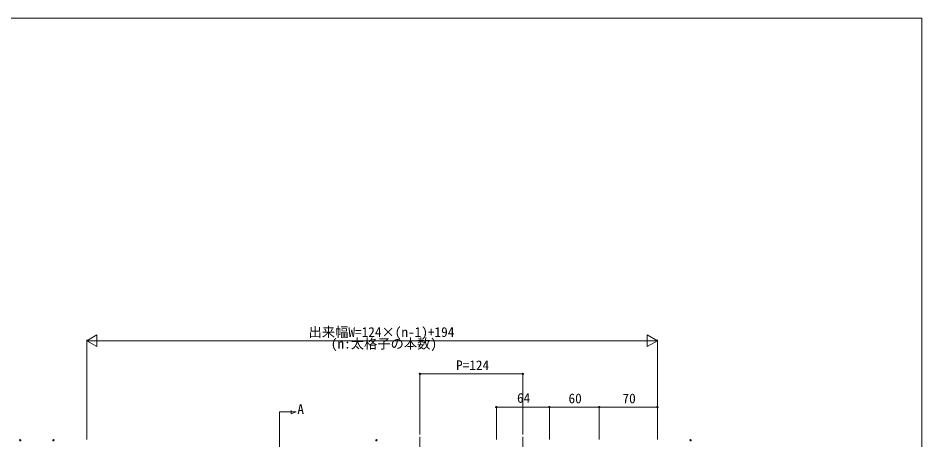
# Model space of a CAD drawing. Units: millimetres, scale not verified. Extents: x -2376 to -396, y -1680 to 1517.
# Drawn here: x -1485 to -396, y 931 to 1440 of the extents above; entities that cross this region are included whole.
import ezdxf
from ezdxf.enums import TextEntityAlignment as Align

# ---------------------------------------------------------------- set-up
doc = ezdxf.new("R2010")
doc.units = ezdxf.units.MM
doc.header["$LTSCALE"] = 8
doc.linetypes.add('CHAIN2', pattern=[12, 9, -1, 1, -1])
doc.linetypes.add('DOUBLE_CHAIN2', pattern=[12.8, 9, -1, 0.6, -0.6, 0.6, -1])
doc.layers.add('0-1_USER1', color=3, linetype='Continuous')
for name, color, linetype, lineweight in [('0-2_YKK_ZWAK', 7, 'Continuous', 9), ('0-4_YKK_12', 2, 'Continuous', 9), ('0-6_YKK_D', 6, 'Continuous', 9)]:
    doc.layers.add(name, color=color, linetype=linetype, lineweight=lineweight)
doc.styles.add('ＭＳ ゴシック', font='')
doc.styles.get('ＭＳ ゴシック').set_extended_font_data('MS Gothic')

msp = doc.modelspace()

# ---------------------------------------------------------------- linework, layer by layer
at = {"layer": '0-2_YKK_ZWAK'}
for p, q in [((-2376, 1440), (-396, 1440)), ((-396, 1440), (-396, -1680))]:
    msp.add_line(p, q, dxfattribs=at)
at = {"layer": '0-4_YKK_12', "linetype": 'DOUBLE_CHAIN2'}
for p, q in [((-1170.012, 965.168), (-1150.012, 965.168)), ((-1170.012, 965.168), (-1170.012, 610.653)), ((-1155.862, 963.039), (-1155.862, 966.939)), ((-1150.012, 965.168), (-1155.862, 963.039))]:
    msp.add_line(p, q, dxfattribs=at)
at = {"layer": '0-4_YKK_12', "linetype": 'CHAIN2'}
for p, q in [((-1000.704, 879.85), (-1000.704, 935.233)), ((-876.704, 879.85), (-876.704, 935.233))]:
    msp.add_line(p, q, dxfattribs=at)
at = {"layer": '0-6_YKK_D'}
for p, q in [((-1402.204, 1051.072), (-1390.08, 1058.071)), ((-1390.08, 1044.072), (-1390.08, 1058.071)), ((-726.829, 1058.071), (-726.829, 1044.072)), ((-714.704, 1051.072), (-726.829, 1058.071)), ((-1402.204, 931.772), (-1402.204, 1052.072)), ((-1402.204, 1051.072), (-1377.956, 1051.072)), ((-1402.204, 1051.072), (-1390.08, 1044.072)), ((-1388.205, 1051.072), (-728.704, 1051.072)), ((-714.704, 1051.072), (-738.953, 1051.072)), ((-714.704, 1051.072), (-726.829, 1044.072)), ((-714.704, 931.772), (-714.704, 1052.072)), ((-1000.704, 938.129), (-1000.704, 1012.072)), ((-876.704, 1011.072), (-1000.704, 1011.072)), ((-876.704, 938.129), (-876.704, 1012.072)), ((-908.704, 931.772), (-908.704, 972.072)), ((-844.704, 971.072), (-908.704, 971.072)), ((-844.704, 931.772), (-844.704, 972.072)), ((-844.704, 931.772), (-844.704, 972.072)), ((-784.704, 971.072), (-844.704, 971.072)), ((-784.704, 931.772), (-784.704, 972.072)), ((-784.704, 931.772), (-784.704, 972.072)), ((-714.704, 971.072), (-784.704, 971.072)), ((-714.704, 931.772), (-714.704, 972.072))]:
    msp.add_line(p, q, dxfattribs=at)
for centre in [(-1000.704, 1011.072), (-876.704, 1011.072), (-908.704, 971.072), (-844.704, 971.072), (-844.704, 971.072), (-784.704, 971.072), (-784.704, 971.072), (-714.704, 971.072), (-1482.205, 931.071), (-1442.205, 931.071), (-1053.204, 931.071), (-674.704, 931.072)]:
    msp.add_circle(centre, 0.85, dxfattribs=at)

# ---------------------------------------------------------------- texts
at = {"layer": '0-1_USER1', "color": 4, "style": 'ＭＳ ゴシック'}
msp.add_text('A', height=11.73, dxfattribs=at).set_placement((-1148.431, 959.168), align=Align.BOTTOM_LEFT)
at = {"layer": '0-6_YKK_D', "color": 4, "style": 'ＭＳ ゴシック'}
for s, p in [('出来幅W=124×(n-1)+194', (-1134.934, 1052.072)), ('(n:太格子の本数)', (-1108.054, 1038.072)), ('P=124', (-957.264, 1012.072)), ('64', (-883.744, 972.672)), ('60', (-821.744, 972.072)), ('70', (-756.744, 972.072))]:
    msp.add_text(s, height=11.73, dxfattribs=at).set_placement(p, align=Align.BOTTOM_LEFT)

doc.saveas('drawing.dxf')
